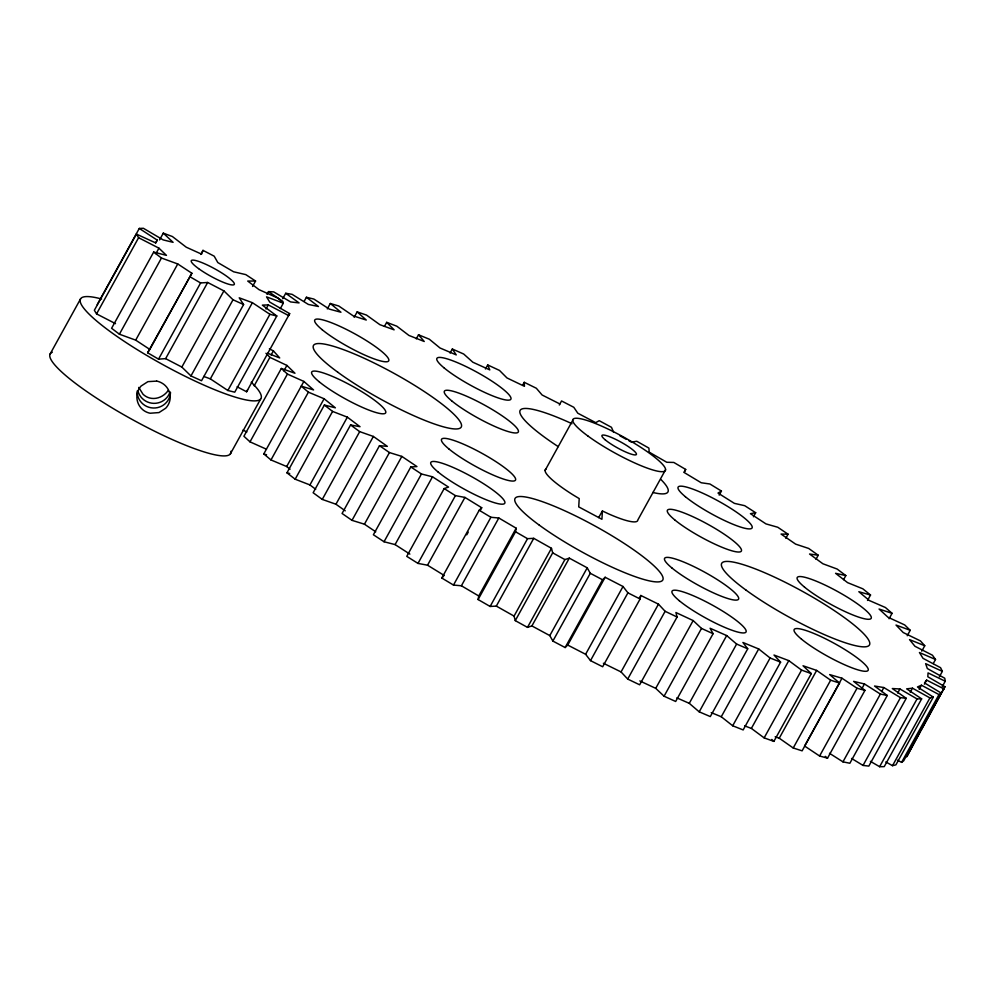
<?xml version="1.0" encoding="UTF-8"?>
<svg xmlns="http://www.w3.org/2000/svg" width="995" height="995" viewBox="0 0 995 995"><rect width="100%" height="100%" fill="white"/><g stroke="black" fill="none" stroke-linecap="round" stroke-linejoin="round"><path stroke-width="1.49" d="M665.568 469.739L637.845 519.937A52.747 9.067 28.9 0 1 608.666 513.905L602.41 510.982L601.925 519.278L578.729 506.89L579.214 498.594L573.17 494.95A52.747 9.067 28.9 0 1 546.093 468.956M531.902 625.93L549.8 635.594L552.872 641.079L565.135 647.546L567.722 645.058L585.607 654.287L590.495 660.63L602.671 666.762L640.096 598.978L627.92 592.846L623.019 586.503L605.147 577.274L602.56 579.762L590.296 573.294L587.224 567.822L569.314 558.145L531.902 625.93L527.487 627.372L515.273 620.631L514.054 616.092L496.318 606.104L490.125 606.465L478.097 599.537L478.757 595.98L516.169 528.196L498.818 517.997L490.908 517.276L479.204 510.248L441.792 578.033L453.484 585.06L461.394 585.781L478.757 595.98M478.097 599.537L515.522 531.753L516.169 528.196M640.096 598.978L640.817 595.47L658.466 604.152L665.12 611.291L677.073 617.024L639.661 684.809L627.708 679.075L621.054 671.936L603.393 663.255M919.479 732.805L906.706 756.797L944.927 686.712L927.825 676.749L928.049 672.894L945.25 681.239L942.253 686.662M252.556 286.473L255.553 281.038L245.802 274.62L233.614 271.784L217.805 262.556L214.199 256.188L202.992 250.367L201.587 254.148L186.264 247.208L172.384 236.524L163.292 233.153L159.536 239.957M97.224 304.619L139.288 228.44L157.198 240.106L155.755 242.942L136.402 234.099L94.351 310.278L96.552 313.885L115.519 323.649M237.108 386.781L246.611 391.756L247.606 389.804M280.316 308.612L283.314 303.176L266.548 296.858L269.732 302.082L289.657 313.624L288.662 315.577L268.289 304.918L262.357 305.129L276.797 315.987L234.745 392.179L227.855 390.488L210.343 378.871L203.751 376.433M628.902 440.76L631.452 442.166L636.775 441.258L648.902 448.098L649.188 452.153L666.762 462.265L673.826 462.451L685.692 469.429L684.112 472.476L701.201 482.749L709.932 484.005L721.425 491.057L719.174 495.124M230.28 454.019L260.653 398.995M50.198 353.872L80.57 298.848M96.552 313.885L138.603 237.706L136.402 234.099M155.693 242.83L157.198 240.106M138.603 237.706L158.926 248.165L166.463 255.367L153.665 252.096L111.602 328.275L119.4 334.208L135.693 340.141L149.822 349.419L147.621 352.765L158.541 359.133L165.63 358.648L181.849 367.068L190.953 375.948L201.537 380.737L243.601 304.557L239.223 297.816L252.394 302.691L269.919 314.308L276.797 315.987M155.929 253.613L158.926 248.165M119.4 334.208L161.464 258.028L177.757 263.961L191.873 273.239L149.822 349.419M135.693 340.141L177.757 263.961M200.741 254.459L202.992 250.367M147.621 352.765L191.873 273.239M158.541 359.133L200.604 282.953L207.681 282.468L223.9 290.888L233.017 299.769L243.601 304.557M165.63 358.648L207.681 282.468M181.849 367.068L223.9 290.888M190.953 375.948L233.017 299.769M210.343 378.871L252.394 302.691M267.021 294.321L268.513 291.61L273.724 291.896L290.615 301.933L299.085 302.915L285.727 293.289L282.729 298.711M266.038 308.997L268.289 304.918M227.855 390.488L269.919 314.308M246.611 391.756L289.657 313.624M254.185 385.824L269.906 357.354L265.964 353.262M271.15 354.929L273.389 350.862L269.384 348.859M304.159 301.336L306.398 297.269L313.835 299.047L329.333 309.109L340.949 312.243L330.303 303.487L327.318 308.91M269.906 357.354L286.908 365.414L294.968 373.249L281.336 368.473L243.912 436.258L250.006 441.855L266.449 449.218M283.911 370.837L286.908 365.414M250.006 441.855L287.431 374.07L281.336 368.473M290.055 469.254L286.684 466.531L270.976 459.951L263.787 453.919L303.873 381.433L287.431 374.07M270.976 459.951L308.4 392.167L301.211 386.135L313.587 389.94L303.873 381.433M354.17 317.305L357.168 311.883L366.496 315.067L379.903 324.706L394.132 329.842L386.682 322.343L384.443 326.41M286.684 466.531L324.096 398.746L308.4 392.167M315.701 489.279L309.93 484.938L295.167 479.204L286.958 472.824L324.37 405.04L335.365 407.826L324.096 398.746M295.167 479.204L332.579 411.42L324.37 405.04M309.93 484.938L347.354 417.154L332.579 411.42M347.354 417.154L360.028 426.706L350.563 424.964L313.139 492.749L322.268 499.415L335.949 504.229L345.253 510.833M322.268 499.415L359.692 431.631L373.374 436.444L387.329 446.357L379.481 445.685L342.069 513.47L352.006 520.348L364.444 524.191L375.749 531.803M416.283 338.847L418.522 334.78L429.33 339.22L440.026 348.001L456.245 354.904L452.327 349.021L450.076 353.088M335.949 504.229L373.374 436.444M352.006 520.348L389.431 452.563L401.856 456.406L416.93 466.568L410.798 466.966L373.386 534.75L384.033 541.753L395.077 544.588L409.865 554.091M364.444 524.191L401.856 456.406M384.033 541.753L421.457 473.981L432.502 476.804L448.521 487.09L444.168 488.57L406.756 556.354L417.987 563.406L427.527 565.197L444.305 575.508M485.448 368.996L487.699 364.929L499.49 370.426L506.99 377.951L524.452 386.321L524.253 382.304L536.33 388.249L542.113 395.003L559.899 403.97M395.077 544.588L432.502 476.804M417.987 563.406L455.411 495.634L464.939 497.413L481.717 507.724L480.224 510.435M522.748 385.015L524.253 382.304M427.527 565.197L464.939 497.413M466.754 534.837L468.247 532.126M453.484 585.06L490.908 517.276M559.314 405.027L561.553 400.96L573.792 407.278L577.784 413.199L595.706 422.651L599.214 420.686L611.465 427.303L613.616 432.315M461.394 585.781L498.818 517.997M545.086 470.436L572.784 420.226M490.125 606.465L527.537 538.681L533.743 538.32L551.466 548.307L552.685 552.847L515.273 620.631M496.318 606.104L533.743 538.32M514.054 616.092L551.466 548.307M527.487 627.372L564.899 559.588L569.314 558.145M549.8 635.594L587.224 567.822M552.872 641.079L590.296 573.294M565.135 647.546L602.56 579.762M567.722 645.058L605.147 577.274M684.199 472.14L685.692 469.429M585.607 654.287L623.019 586.503M590.495 660.63L627.92 592.846M639.325 598.182L640.817 595.47M621.054 671.936L658.466 604.152M627.708 679.075L665.12 611.291M676.824 697.868L689.274 703.341L699.211 711.835L710.306 716.574L747.73 648.79L736.623 644.063L726.686 635.569L710.094 628.255L713.092 633.691L675.667 701.475L664.075 696.214L655.73 688.353L693.154 620.569L675.928 612.522L677.073 617.024M753.426 516.791L755.678 512.723L744.708 505.684L734.409 503.37L717.992 493.06L721.425 491.057M664.075 696.214L701.5 628.43L693.154 620.569M689.274 703.341L726.686 635.569M785.814 538.27L788.065 534.203L777.754 527.25L765.988 523.905L750.429 513.669L755.678 512.723M699.211 711.835L736.623 644.063M744.646 725.865L751.374 728.415L764.148 737.88L773.886 741.387L811.311 673.615L801.572 670.095L788.799 660.63L773.998 655.033L780.59 662.148L743.165 729.932L732.693 725.778L721.275 716.748L758.688 648.964L742.904 642.471L747.73 648.79M815.975 559.302L818.226 555.235L808.674 548.444L795.602 544.116L781.063 534.066L788.065 534.203M732.693 725.778L770.105 657.993L758.688 648.964M751.374 728.415L788.799 660.63M843.573 579.65L845.825 575.583L837.143 569.04L822.89 563.767L809.557 554.016L818.226 555.235M764.148 737.88L801.572 670.095M779.247 738.203L816.659 670.419L830.651 680.207L839.544 683.055L802.119 750.839L793.226 747.991L779.247 738.203L775.155 736.81M867.54 600.445L870.525 595.022L862.827 588.804L847.566 582.635L835.576 573.307L845.825 575.583M793.226 747.991L830.651 680.207M864.966 690.368L857.018 688.229L841.981 678.229L804.569 746.014L819.594 756.013L827.541 758.153L864.966 690.368L853.598 681.364L864.456 683.963L880.376 694.062L887.279 695.48L849.867 763.252L842.952 761.847L829.494 753.302M889.082 618.753L892.08 613.33L885.426 607.51L869.332 600.52L858.834 591.714L870.525 595.022M819.594 756.013L857.018 688.229M861.471 689.386L864.456 683.963M907.229 635.73L910.226 630.308L904.704 624.935L887.963 617.223L879.058 609.027L892.08 613.33M842.952 761.847L880.376 694.062M881.607 691.625L883.846 687.557L900.463 697.644L906.246 698.316L868.834 766.1L863.038 765.429L851.546 758.439M897.677 693.042L899.928 688.975L917.042 698.925L921.656 698.851L884.232 766.635L879.63 766.71L870.401 761.349M921.768 651.165L924.753 645.743L920.437 640.904L903.224 632.534L896.022 625.059L910.226 630.308M863.038 765.429L900.463 697.644M910.251 692.259L912.502 688.192L929.939 697.905L933.31 697.072L895.898 764.856L892.515 765.69L885.811 761.946M919.193 689.286L921.445 685.219L938.994 694.585L941.108 693.018L924.517 682.931L926.643 680.107L944.118 689.013M933.26 663.553L935.511 659.486L932.439 655.207L914.952 646.277L909.529 639.611L924.753 645.743M924.405 684.174L926.643 680.107M879.63 766.71L917.042 698.925M939.379 676.774L942.364 671.351L940.573 667.707L923.012 658.329L919.442 652.533L935.511 659.486M892.515 765.69L929.939 697.905M897.527 760.205L901.582 762.369L938.994 694.585M941.108 693.018L903.684 760.802L901.582 762.369M920.984 730.094L944.927 686.712M598.617 517.587L602.41 510.982M168.391 390.177C164.436 396.221 156.675 399.915 149.536 397.963A13.93 12.686 38 0 1 142.969 394.169L138.753 387.416M479.204 510.248L481.717 507.724M441.792 578.033L443.471 576.341M921.445 685.219L917.44 686.973L933.31 697.072M912.502 688.192L906.656 688.851L921.656 698.851M139.288 228.44L143.392 228.29L163.13 239.894L173.093 242.332L163.292 233.153M280.304 301.547L283.003 301.497L268.513 291.61M255.553 281.038L247.73 281.063L259.023 289.657L278.102 298.201L283.314 303.176M899.928 688.975L892.316 688.54L906.246 698.316M156.638 381.11L147.919 381.645L141.079 386.048A16.48 16.194 52.9 0 0 137.298 393.162C135.892 399.02 137.944 405.512 142.484 409.48A16.492 16.43 -51.4 0 0 150.133 413.236L159.001 412.577L165.705 408.224A16.492 15.783 -26 0 0 169.784 400.749C171.526 393.908 167.993 386.383 161.849 383.038A16.492 15.597 14.9 0 0 156.638 381.073M285.727 293.289L292.082 294.333L308.375 304.445L318.462 306.51L306.398 297.269M883.846 687.557L874.555 686.028L887.279 695.48M286.958 472.824L289.707 473.521M330.303 303.487L338.735 305.987L353.262 315.888L366.26 320.042L357.168 311.883M841.981 678.229L829.656 674.585L839.544 683.055M263.787 453.919L266.548 454.765M816.659 670.419L803.027 665.767L811.311 673.615M386.682 322.343L396.806 326.186L408.933 335.439L424.243 341.496L418.522 334.78M267.655 353.275L279.707 357.939L273.389 350.862M770.105 657.993L780.59 662.148M711.226 712.619L721.275 716.748M452.327 349.021L463.682 354.021L472.836 362.217L489.776 369.904L487.699 364.929M701.5 628.43L713.092 633.691M942.364 671.351L925.636 663.665L927.328 668.528L944.752 678.242L945.25 681.239M639.835 680.928L655.73 688.353M242.954 430.101L246.872 431.954M619.985 435.835L626.352 439.355M552.685 552.847L564.899 559.588M515.522 531.753L527.537 538.681M189.672 276.585L200.604 282.953M444.168 488.57L455.411 495.634M410.798 466.966L421.457 473.981M379.481 445.685L389.431 452.563M350.563 424.964L359.692 431.631M153.665 252.096L161.464 258.028M825.265 756.349L827.541 758.153M771.821 739.434L773.886 741.387M251.225 382.204A103.057 17.723 28.9 0 1 222.494 392.751A103.057 17.723 28.9 0 1 103.679 326.683A103.057 17.723 28.9 0 1 101.602 298.998M230.952 451.22A103.057 17.723 28.9 0 1 154.548 431.183L152.994 430.4A103.057 17.723 28.9 0 1 52.312 352.23M169.996 392.08A16.691 16.38 3.3 0 1 138.044 391.321M170.518 392.391A16.691 16.38 3.3 0 1 153.193 408.012A16.691 16.38 3.3 0 1 137.173 391.035M661.016 479.627A84.413 14.515 28.9 0 1 652.782 492.45M558.22 446.618A84.413 14.515 28.9 0 1 520.186 410.301A84.413 14.515 28.9 0 1 571.988 423.708M198.59 268.613A24.539 4.216 28.9 0 0 233.962 284.719A24.539 4.216 28.9 0 0 205.841 264.309A24.539 4.216 28.9 0 0 198.59 268.613M444.156 367.951A42.2 7.251 28.9 0 0 507.997 400.164A42.2 7.251 28.9 0 0 469.503 368.274A42.2 7.251 28.9 0 0 444.156 367.951M539.253 525.111A84.413 14.515 28.9 0 0 661.501 581.179A84.413 14.515 28.9 0 0 565.919 511.318A84.413 14.515 28.9 0 0 539.253 525.111M438.086 471.991A42.2 7.251 28.9 0 0 501.915 504.191A42.2 7.251 28.9 0 0 463.434 472.314A42.2 7.251 28.9 0 0 438.086 471.991M745.939 590.047A84.413 14.515 28.9 0 0 868.187 646.103A84.413 14.515 28.9 0 0 772.605 576.242A84.413 14.515 28.9 0 0 745.939 590.047M804.482 587.087A42.2 7.251 28.9 0 0 868.312 619.288A42.2 7.251 28.9 0 0 829.83 587.411A42.2 7.251 28.9 0 0 804.482 587.087M337.703 372.155A84.413 14.515 28.9 0 0 459.964 428.223A84.413 14.515 28.9 0 0 364.381 358.362A84.413 14.515 28.9 0 0 337.703 372.155M322.032 329.594A42.2 7.251 28.9 0 0 385.861 361.794A42.2 7.251 28.9 0 0 347.379 329.917A42.2 7.251 28.9 0 0 322.032 329.594M685.381 496.704A42.2 7.251 28.9 0 0 749.223 528.905A42.2 7.251 28.9 0 0 710.729 497.027A42.2 7.251 28.9 0 0 685.381 496.704M674.672 519.825A42.2 7.251 28.9 0 0 738.501 552.026A42.2 7.251 28.9 0 0 700.02 520.149A42.2 7.251 28.9 0 0 674.672 519.825M801.435 639.101A42.2 7.251 28.9 0 0 865.277 671.302A42.2 7.251 28.9 0 0 826.783 639.424A42.2 7.251 28.9 0 0 801.435 639.101M318.985 381.607A42.2 7.251 28.9 0 0 382.826 413.808A42.2 7.251 28.9 0 0 344.332 381.931A42.2 7.251 28.9 0 0 318.985 381.607M679.311 600.731A42.2 7.251 28.9 0 0 743.141 632.944A42.2 7.251 28.9 0 0 704.659 601.055A42.2 7.251 28.9 0 0 679.311 600.731M588.144 436.183A52.76 9.067 28.9 0 0 664.561 471.22A52.76 9.067 28.9 0 0 604.823 427.551A52.76 9.067 28.9 0 0 588.144 436.183M448.807 448.869A42.2 7.251 28.9 0 0 512.636 481.07A42.2 7.251 28.9 0 0 474.155 449.193A42.2 7.251 28.9 0 0 448.807 448.869M671.861 567.921A42.2 7.251 28.9 0 0 735.691 600.122A42.2 7.251 28.9 0 0 697.209 568.244A42.2 7.251 28.9 0 0 671.861 567.921M451.618 400.774A42.2 7.251 28.9 0 0 515.447 432.974A42.2 7.251 28.9 0 0 476.953 401.097A42.2 7.251 28.9 0 0 451.618 400.774M605.346 439.939A19.626 3.371 28.9 0 0 635.034 454.926A19.626 3.371 28.9 0 0 617.136 440.088A19.626 3.371 28.9 0 0 605.346 439.939"/></g></svg>
